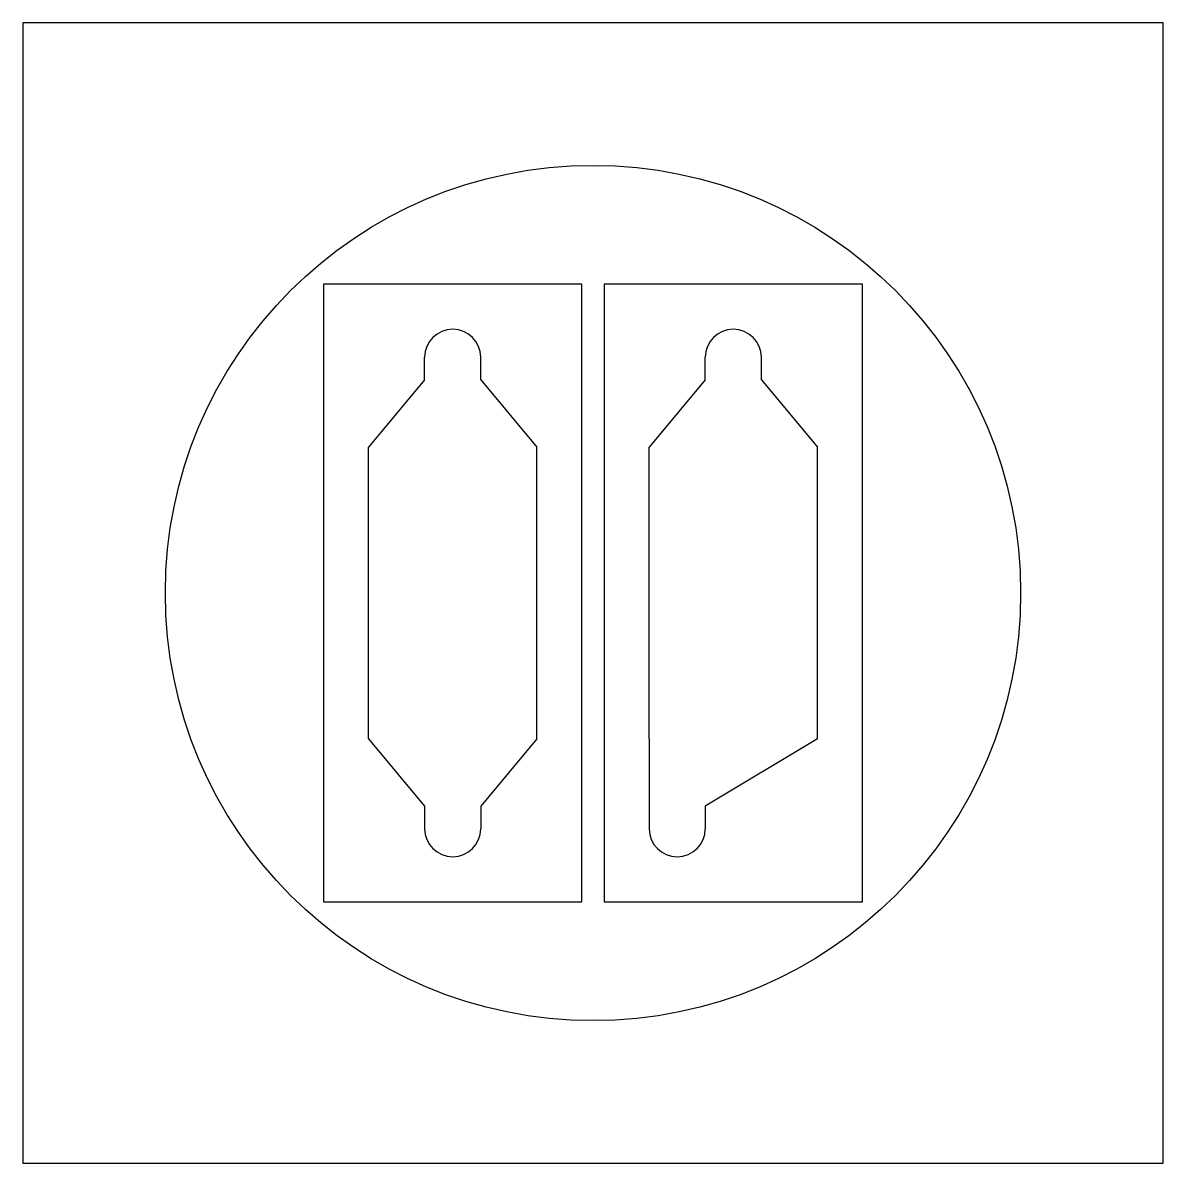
# Model space of a CAD drawing. Header units: millimetres. Extents: x -51 to 51, y -51 to 51.
import ezdxf

# ---------------------------------------------------------------- set-up
doc = ezdxf.new("R2010")
doc.units = ezdxf.units.MM
for name, color, linetype in [('Sketch', 7, 'CONTINUOUS'), ('Sketch001', 7, 'CONTINUOUS'), ('Sketch002', 7, 'CONTINUOUS'), ('Sketch004', 7, 'CONTINUOUS'), ('Surface', 7, 'CONTINUOUS'), ('Surface001', 7, 'CONTINUOUS')]:
    doc.layers.add(name, color=color, linetype=linetype)

msp = doc.modelspace()

# ---------------------------------------------------------------- linework, layer by layer
at = {"layer": 'Sketch'}
msp.add_circle((0, 0), 38.1, dxfattribs=at)
at = {"layer": 'Sketch001'}
for p, q in [((50.8, 50.8), (-50.8, 50.8)), ((-50.8, 50.8), (-50.8, -50.8)), ((50.8, -50.8), (50.8, 50.8)), ((-50.8, -50.8), (50.8, -50.8))]:
    msp.add_line(p, q, dxfattribs=at)
at = {"layer": 'Sketch002'}
for p, q in [((-1, 27.5), (-24, 27.5)), ((-24, 27.5), (-24, -27.5)), ((-1, -27.5), (-1, 27.5)), ((-24, -27.5), (-1, -27.5))]:
    msp.add_line(p, q, dxfattribs=at)
at = {"layer": 'Sketch004'}
for p, q in [((24, 27.5), (1, 27.5)), ((1, 27.5), (1, -27.5)), ((24, -27.5), (24, 27.5)), ((1, -27.5), (24, -27.5))]:
    msp.add_line(p, q, dxfattribs=at)
at = {"layer": 'Surface'}
for p, q in [((-15, 19), (-15, 21)), ((-10, 19), (-10, 21)), ((-15, 19), (-20, 13)), ((-10, 19), (-5, 13)), ((-20, -13), (-20, 13)), ((-5, -13), (-5, 13)), ((-20, -13), (-15, -19)), ((-5, -13), (-10, -19)), ((-15, -19), (-15, -21)), ((-10, -19), (-10, -21))]:
    msp.add_line(p, q, dxfattribs=at)
for centre, start, end in [((-12.5, 21), 0, 180), ((-12.5, -21), 180, 0)]:
    msp.add_arc(centre, 2.5, start, end, dxfattribs=at)
at = {"layer": 'Surface001'}
for p, q in [((10, 19), (10, 21)), ((15, 19), (15, 21)), ((10, 19), (5, 13)), ((15, 19), (20, 13)), ((5, -13), (5, 13)), ((20, -13), (20, 13)), ((5, -13), (5, -19)), ((20, -13), (10, -19)), ((5, -19), (5, -21)), ((10, -19), (10, -21))]:
    msp.add_line(p, q, dxfattribs=at)
for centre, start, end in [((12.5, 21), 0, 180), ((7.5, -21), 180, 0)]:
    msp.add_arc(centre, 2.5, start, end, dxfattribs=at)

doc.saveas('drawing.dxf')
